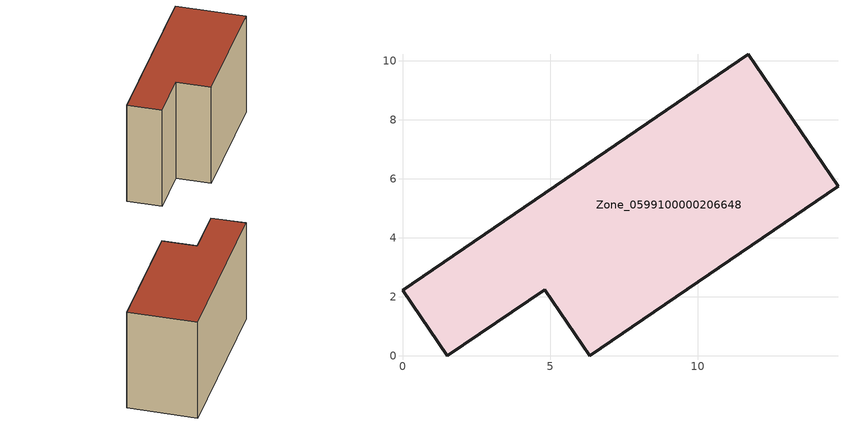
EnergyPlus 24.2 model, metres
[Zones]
Zone_0599100000206648
 floor ground (C_G): 4.82,2.25 1.51,0 0,2.23 11.72,10.23 14.76,5.75 6.34,0.01 z0
 wall outside (C_F): 11.72,10.23 0,2.23 1.51,0 4.82,2.25 6.34,0.01 14.76,5.75 11.72,10.23 z0:8.37
 roof outside (C_R): 6.34,0.01 14.76,5.75 11.72,10.23 0,2.23 1.51,0 4.82,2.25 z8.37
[BUILDING]
Pand.0599100000206648: North Axis=0; Terrain=City; Loads Convergence Tolerance Value=0.04; Temperature Convergence Tolerance Value=0.4; Solar Distribution=FullExterior; Maximum Number of Warmup Days=25; Minimum Number of Warmup Days=1
[Site:Location]
Rotterdam.The.Hague.AP_ZH_NLD Design_Conditions: Latitude=51.96; Longitude=4.45; Time Zone=1; Elevation=-4.5
[SITE:GROUNDTEMPERATURE:BUILDINGSURFACE]
18, 18, 18, 18, 18, 18, 18, 18, 18, 18, 18, 18
[MATERIAL] Thermal Absorptance=0.9; Solar Absorptance=0.7; Visible Absorptance=0.7
Name | Roughness | Thickness | Conductivity | Density | Specific Heat
G.TI.1975-1991 | MediumSmooth | 0.15 | 0.288461 | 540 | 1210
F.TI.1975-1991 | Rough | 0.3 | 0.230769 | 1920 | 840
R.TI.1975-1991 | MediumRough | 0.2 | 0.153846 | 1500 | 1000
[CONSTRUCTION]
C_G: G.TI.1975-1991
C_F: F.TI.1975-1991
C_R: R.TI.1975-1991
[ZONE]
Zone_0599100000206648: Type=1; Multiplier=1; Ceiling Height=Autocalculate; Volume=Autocalculate; Floor Area=autocalculate; Part of Total Floor Area=Yes
[ZONEINFILTRATION:DESIGNFLOWRATE]
Infil_Zone_0599100000206648: Zone or ZoneList or Space or SpaceList=Zone_0599100000206648; Schedule=AlwaysOn; Design Flow Rate Calculation Method=Flow/Area; Flow Rate per Floor Area=0.003; Constant Term Coefficient=1; Temperature Term Coefficient=0; Velocity Term Coefficient=0; Velocity Squared Term Coefficient=0
[HVACTEMPLATE:ZONE:IDEALLOADSAIRSYSTEM]
Zone_0599100000206648: Maximum Heating Supply Air Temperature=50; Minimum Cooling Supply Air Temperature=13; Maximum Heating Supply Air Humidity Ratio=0.0156; Minimum Cooling Supply Air Humidity Ratio=0.0077; Heating Limit=NoLimit; Cooling Limit=NoLimit; Dehumidification Control Type=ConstantSensibleHeatRatio; Cooling Sensible Heat Ratio=0.7; Dehumidification Setpoint=60; Humidification Control Type=None; Humidification Setpoint=30; Outdoor Air Method=None; Outdoor Air Flow Rate per Person=0.00944; Outdoor Air Flow Rate per Zone Floor Area=0; Outdoor Air Flow Rate per Zone=0; Demand Controlled Ventilation Type=None; Outdoor Air Economizer Type=NoEconomizer; Heat Recovery Type=None; Sensible Heat Recovery Effectiveness=0.7; Latent Heat Recovery Effectiveness=0.65
[ZONECONTROL:THERMOSTAT]
ThermostatControl_Zone_0599100000206648: Zone or ZoneList=Zone_0599100000206648; Control Type Schedule=DualSetpointControlType; Control 1=Thermostat_Zone_0599100000206648; Temperature Difference Between Cutout And Setpoint=0
[THERMOSTATSETPOINT:DUALSETPOINT]
Thermostat_Zone_0599100000206648: Heating Setpoint Temperature Schedule=HeatingSetpoint_Zone_0599100000206648; Cooling Setpoint Temperature Schedule=CoolingSetpoint_Zone_0599100000206648
[SCHEDULE:COMPACT]
HeatingSetpoint_Zone_0599100000206648: Through: 12/31, For: AllDays, Until: 24:00, 21
CoolingSetpoint_Zone_0599100000206648: Through: 12/31, For: AllDays, Until: 24:00, 24
DualSetpointControlType: Through: 12/31, For: AllDays, Until: 24:00, 4
AlwaysOn: Through: 12/31, For: AllDays, Until: 24:00, 1
